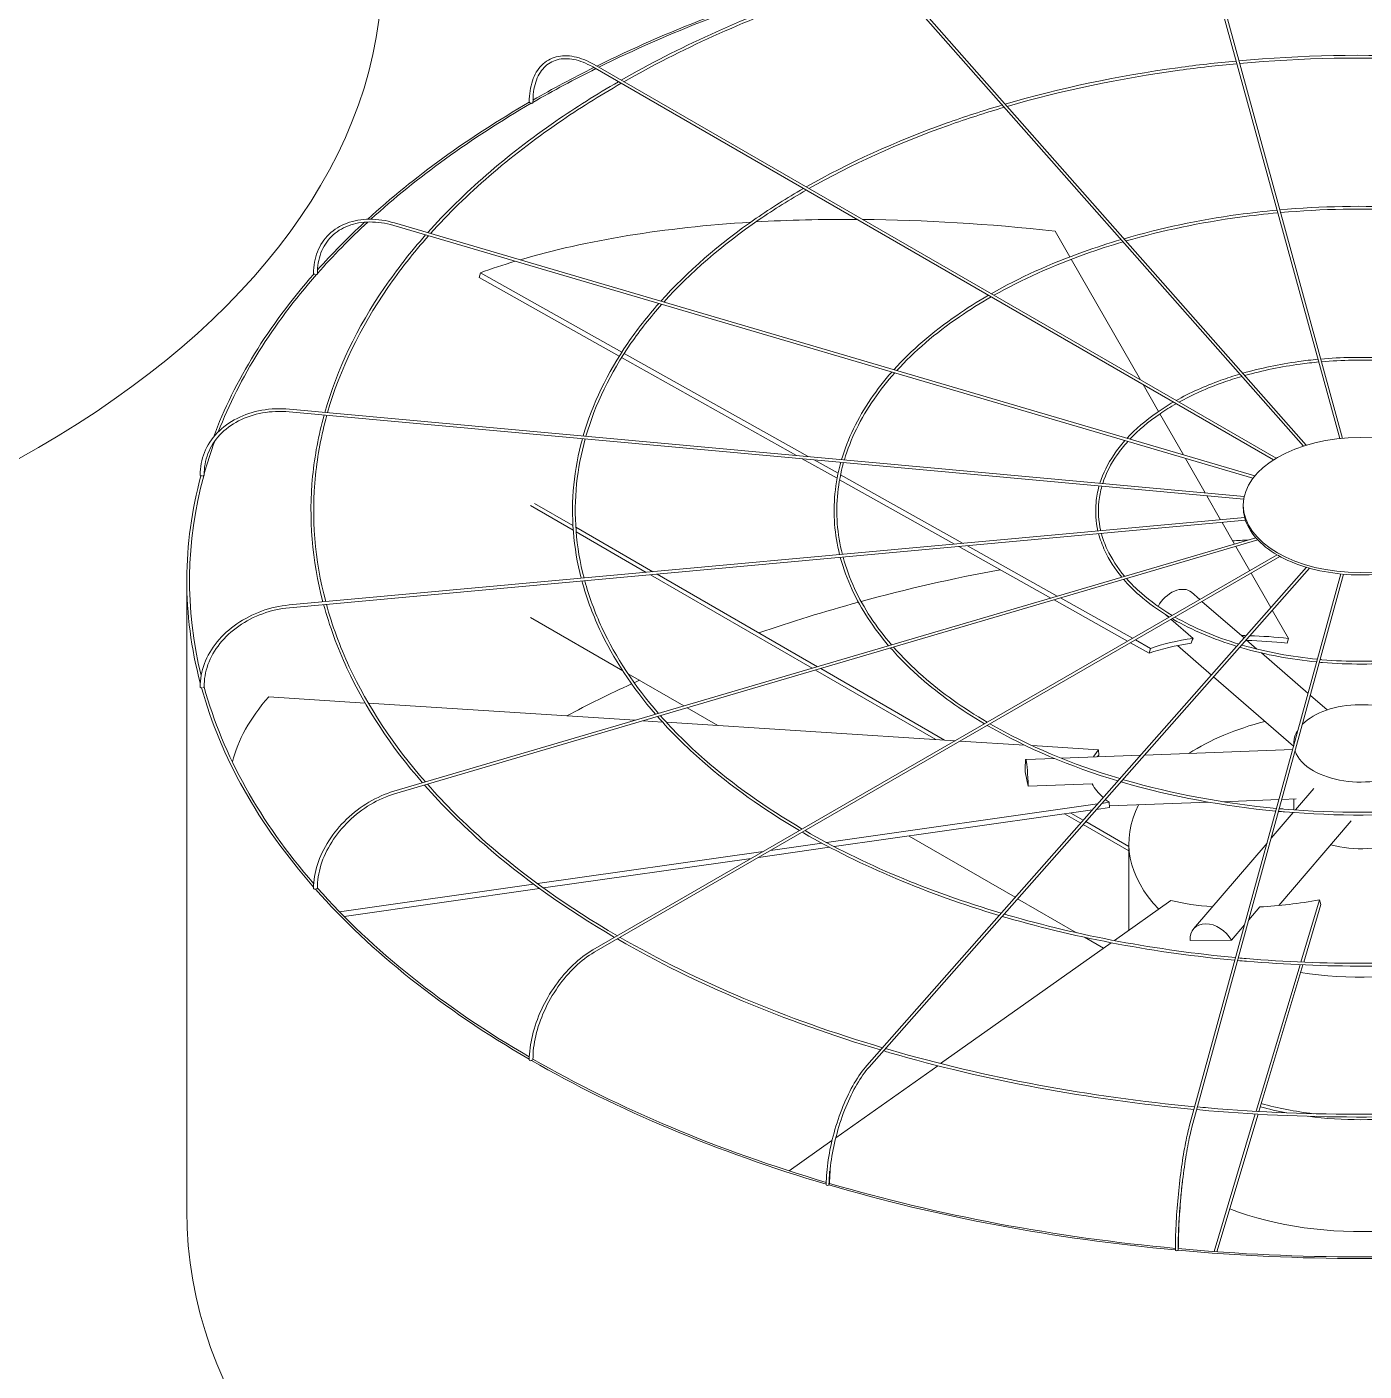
# Model space of a CAD drawing. Header units: millimetres. Extents: x -312439 to 477422, y -331570 to 212570.
# Drawn here: x 351412 to 352607, y 97737 to 98938 of the extents above; entities that cross this region are included whole.
import ezdxf

# ---------------------------------------------------------------- set-up
doc = ezdxf.new("R2010")
doc.units = ezdxf.units.MM

msp = doc.modelspace()

# ---------------------------------------------------------------- linework, layer by layer
at = {"color": 3, "linetype": 'Continuous', "lineweight": 0, "extrusion": (-1.11022e-16, 0.816497, 0.57735)}
for p, q in [((352585.317, 98570.173), (352450.962, 99059.931)), ((352587.792, 98570.41), (352453.324, 99060.579)), ((352162.967, 99005.369), (352552.916, 98563.512)), ((352164.803, 99006.99), (352555.481, 98564.308)), ((351918.066, 98902.262), (352526.117, 98551.203)), ((352528.482, 98552.667), (351919.29, 98904.383)), ((352509.44, 98536.834), (351740.87, 98762.927)), ((352507.805, 98534.761), (351740.179, 98760.577)), ((352344.263, 98732.582), (352331.052, 98755.642)), ((352407.228, 98622.672), (352345.496, 98730.431)), ((351816.43, 98714.026), (351817.665, 98718.313)), ((351941.663, 98643.835), (351816.43, 98714.026)), ((351817.665, 98718.313), (351943.989, 98647.51)), ((352099.934, 98555.126), (351943.802, 98642.636)), ((351946.13, 98646.31), (352110.551, 98554.155)), ((352423.392, 98594.458), (352409.649, 98618.446)), ((352499.606, 98516.119), (351646.753, 98594.107)), ((352500.064, 98518.537), (351646.976, 98596.546)), ((352445.654, 98555.598), (352424.613, 98592.326)), ((352136.289, 98534.75), (352105.178, 98552.187)), ((352115.795, 98551.216), (352137.181, 98539.229)), ((352465.051, 98521.739), (352447.413, 98552.527)), ((352241.254, 98475.919), (352138.548, 98533.484)), ((352139.42, 98537.975), (352248.892, 98476.617)), ((351862.533, 98510.337), (351900.593, 98488.364)), ((351900.321, 98492.52), (351865.997, 98512.337)), ((352478.853, 98497.646), (352466.538, 98519.143)), ((352499.197, 98508.784), (352499.197, 98510.784)), ((352500.41, 98499.617), (351646.753, 98421.556)), ((352501.133, 98497.223), (351646.976, 98419.116)), ((351971.76, 98451.275), (351902.863, 98491.053)), ((351903.165, 98486.879), (351965.779, 98450.728)), ((352491.238, 98476.028), (352480.192, 98495.308)), ((352510.36, 98481.653), (351740.179, 98255.085)), ((352512.198, 98479.64), (351740.87, 98252.735)), ((352327.172, 98427.763), (352245.027, 98473.804)), ((352252.665, 98474.503), (352332.998, 98429.477)), ((352504.887, 98452.202), (352492.49, 98473.843)), ((352529.403, 98466.356), (351918.066, 98113.4)), ((352531.88, 98464.958), (351919.29, 98111.279)), ((352162.967, 98010.293), (352555.623, 98455.217)), ((352164.803, 98008.673), (352558.226, 98454.465)), ((352523.81, 98419.17), (352506.105, 98450.077)), ((351555.354, 97880.36), (351555.354, 98443.249)), ((351969.456, 98448.605), (352114.114, 98365.087)), ((352118.703, 98366.437), (351975.437, 98449.152)), ((352450.962, 97955.732), (352586.36, 98449.291)), ((352453.324, 97955.084), (352588.839, 98449.068)), ((352395.868, 98389.26), (352330.159, 98426.089)), ((352335.985, 98427.803), (352400.245, 98391.787)), ((352452.837, 98432.892), (352460.276, 98426.445)), ((352462.234, 98424.748), (352499.915, 98392.094)), ((352539.535, 98391.723), (352525.096, 98416.926)), ((351944.789, 98362.847), (351862.533, 98410.337)), ((352429.639, 98413.039), (352432.604, 98410.469)), ((352434.563, 98408.772), (352454.292, 98391.675)), ((352402.73, 98390.393), (352416.34, 98382.765)), ((352501.767, 98390.49), (352511.347, 98382.188)), ((352538.299, 98387.436), (352539.535, 98391.723)), ((352415.105, 98378.478), (352398.354, 98387.867)), ((352415.105, 98378.478), (352416.34, 98382.765)), ((352440.252, 98385.29), (352470.657, 98358.942)), ((352515.369, 98378.703), (352557.08, 98342.557)), ((351999.372, 98331.333), (351949.527, 98360.111)), ((352117.043, 98363.396), (352224.391, 98301.418)), ((352232.18, 98300.922), (352121.633, 98364.746)), ((352472.508, 98357.337), (352544.112, 98295.287)), ((351714.699, 98333.928), (351628.537, 98339.424)), ((351955.897, 98318.544), (351717.642, 98333.74)), ((352029.675, 98313.838), (352002.302, 98329.642)), ((352559.132, 98340.779), (352574.068, 98327.835)), ((351980.275, 98316.989), (351963.03, 98318.089)), ((352241.799, 98300.308), (351983.795, 98316.764)), ((352303.834, 98296.351), (352246.211, 98300.027)), ((352369.946, 98292.135), (352310.477, 98295.928)), ((352544.227, 98297.923), (352544.227, 98295.706)), ((352304.95, 98283.571), (352330.427, 98284.516)), ((352336.378, 98284.736), (352407.495, 98287.372)), ((352370.041, 98287.467), (352369.946, 98292.135)), ((352410.873, 98287.497), (352543.322, 98292.406)), ((352306.99, 98259.642), (352304.357, 98272.65)), ((352364.218, 98261.764), (352306.99, 98259.642)), ((352545.76, 98238.412), (352562.105, 98257.484)), ((352372.774, 98244.327), (352379.429, 98245.273)), ((352379.524, 98240.606), (352379.429, 98245.273)), ((352379.494, 98242.089), (352468.389, 98245.383)), ((352480.647, 98245.838), (352531.059, 98247.706)), ((352533.625, 98247.801), (352546.546, 98248.28)), ((352544.227, 98248.194), (352544.227, 98238.524)), ((352126.798, 98209.357), (352369.039, 98243.796)), ((352364.315, 98238.444), (352133.786, 98205.67)), ((352339.562, 98234.925), (352353.902, 98226.645)), ((352356.241, 98229.295), (352345.121, 98235.715)), ((352379.524, 98240.606), (352368.051, 98238.975)), ((352524.124, 98213.168), (352543.779, 98236.101)), ((352356.067, 98225.396), (352396.949, 98201.792)), ((352396.949, 98205.792), (352358.405, 98228.045)), ((352530.836, 98153.054), (352595.677, 98228.711)), ((352295.439, 98160.399), (352200.58, 98215.166)), ((351868.6, 98172.65), (352070.374, 98201.336)), ((352129.633, 98205.08), (352066.117, 98196.05)), ((352076.873, 98202.26), (352122.709, 98208.776)), ((352396.949, 98130.924), (352396.949, 98208.686)), ((352454.746, 98132.217), (352520.389, 98208.809)), ((352059.618, 98195.126), (351873.985, 98168.735)), ((351691.764, 98147.509), (351865.138, 98172.158)), ((351870.491, 98168.238), (351695.795, 98143.402)), ((352350.212, 98128.776), (352297.603, 98159.15)), ((352434.533, 98157.546), (352384.041, 98121.78)), ((352504.096, 98140.158), (352514.048, 98151.771)), ((352550.573, 98102.586), (352567.211, 98158.072)), ((352568.541, 98153.88), (352553.127, 98102.477)), ((352568.541, 98153.88), (352567.211, 98158.072)), ((352488.616, 98122.096), (352500.36, 98135.799)), ((352381.269, 98119.817), (352228.807, 98011.823)), ((352374.291, 98114.874), (352357.227, 98124.726)), ((352451.789, 98121.95), (352488.616, 98122.096)), ((352510.587, 97969.24), (352549.847, 98100.166)), ((352552.401, 98100.055), (352513.131, 97969.095)), ((352226.18, 98009.962), (352135.058, 97945.418)), ((352473.008, 97843.918), (352509.864, 97966.828)), ((352512.408, 97966.682), (352475.54, 97843.735)), ((352131.734, 97943.063), (352093.496, 97915.978))]:
    msp.add_line(p, q, dxfattribs=at)
at = {"color": 3, "linetype": 'Continuous', "lineweight": 0}
for centre, major_axis, ratio, start_param, end_param in [((350681.269, 98990.52), (-1048.768, 0), 0.57735027, 0, 3.14159265), ((352604.122, 98443.249), (-1048.768, 0), 0.57735027, 5.18510484, 5.42093263), ((352604.122, 98443.249), (-1046.319, 0), 0.57735027, 5.18527527, 5.42075236), ((352604.122, 98443.249), (-1046.319, 0), 0.57735027, 5.42407254, 5.49730565), ((352604.122, 98443.249), (-1048.768, 0), 0.57735027, 5.42424502, 5.49496708), ((352604.122, 98443.249), (-1048.768, 0), 0.57735027, 5.49938311, 5.72060344), ((352604.122, 98443.249), (-1046.319, 0), 0.57735027, 5.49937067, 5.71908805), ((351862.531, 98870.906), (1.225, 0), 0.57735027, 3.14159265, 4.45055499), ((351863.397, 98870.406), (1.225, 0.016), 0.56830663, 3.91933875, 5.49013508), ((351863.397, 98870.406), (1.225, 0.016), 0.56830663, 5.49013508, 6.28318531), ((352604.122, 98443.249), (-1046.319, 0), 0.57735027, 5.72402786, 5.81143896), ((352604.122, 98443.249), (-1048.768, 0), 0.57735027, 5.72583618, 5.80677108), ((352605.358, 98276.824), (-971.388, 279.904), 0.41303809, 5.42335715, 5.70815224), ((352605.358, 98276.824), (-971.388, 279.904), 0.41303809, 5.31032739, 5.41762277), ((352605.358, 98276.824), (-971.388, 279.904), 0.41303809, 5.11506512, 5.30461302), ((352605.358, 98276.824), (-971.388, 279.904), 0.41303809, 5.71506764, 5.76687966), ((352604.122, 98443.249), (-1048.768, 0), 0.57735027, 5.81359811, 6.07011802), ((352604.122, 98443.249), (-1046.319, 0), 0.57735027, 5.81336511, 6.06128621), ((351669.776, 98717.732), (1.225, 0), 0.57735027, 3.14159265, 4.76471425), ((351670.867, 98717.411), (1.225, 0.021), 0.57151893, 4.23145457, 5.8022509), ((351670.867, 98717.411), (1.225, 0.021), 0.57151893, 5.8022509, 6.28318531), ((352604.122, 98443.249), (-1046.319, 0), 0.57735027, 6.07532621, 6.12502314), ((352604.122, 98443.249), (-1048.768, 0), 0.57735027, 6.12772105, 6.43448057), ((352604.122, 98443.249), (-1046.319, 0), 0.57735027, 6.1272654, 6.42392093), ((351568.438, 98537.665), (1.225, 0), 0.57735027, 3.14159265, 5.07887352), ((351569.648, 98537.555), (1.225, 0.023), 0.57529521, 4.54449158, 6.11528791), ((351569.648, 98537.555), (1.225, 0.023), 0.57529521, 6.11528791, 6.28318531), ((352603.689, 98508.784), (-104.492, 0), 0.57735027, 0, 0.1535113), ((352603.689, 98508.784), (-104.492, 0), 0.57735027, 0.16064797, 0.46767057), ((352604.122, 97878.36), (1046.319, 0), 0.57735027, 1.66704137, 1.68043487), ((352603.689, 98508.784), (-104.492, 0), 0.57735027, 0.47480723, 0.78182983), ((352603.689, 98508.784), (-104.492, 0), 0.57735027, 0.7889665, 1.0959891), ((352604.122, 97878.36), (1046.319, 0), 0.57735027, 1.88378363, 2.01152702), ((352603.689, 98508.784), (-104.492, 0), 0.57735027, 1.10312576, 1.41014836), ((352603.689, 98508.784), (-104.492, 0), 0.57735027, 1.41728503, 1.72430763), ((352438.359, 98416.185), (-14.478, -16.707), 0.67950023, 3.14159265, 5.02860292), ((352604.122, 97878.36), (1046.319, 0), 0.57735027, 2.01409491, 2.11046953), ((352605.358, 98276.824), (233.097, -67.167), 0.41303809, 2.38836611, 2.62528701), ((352605.358, 98276.824), (233.097, -67.167), 0.41303809, 2.14647482, 2.1667574), ((352604.122, 98272.537), (-233.097, 67.167), 0.41303809, 5.11506512, 5.27837519), ((352605.358, 98276.824), (233.097, -67.167), 0.41303809, 1.97347247, 2.1313259), ((352604.122, 98272.537), (-233.097, 67.167), 0.41303809, 5.53223376, 5.76687966), ((352604.122, 97878.36), (1046.319, 0), 0.57735027, 2.23436866, 2.24000128), ((351568.438, 98348.332), (1.225, 0), 0.57735027, 3.14159265, 5.39303278), ((352604.122, 98443.249), (-1048.768, 0), 0.57735027, 0.1585854, 0.46892864), ((351569.648, 98348.442), (1.225, 0.023), 0.57926583, 4.8585762, 6.28318531), ((352604.122, 98443.249), (-1046.319, 0), 0.57735027, 0.15790655, 0.46457773), ((352604.122, 97878.36), (1046.319, 0), 0.57735027, 2.24276735, 2.31574628), ((352604.027, 98277.204), (-1010.701, -20.593), 0.30331876, 6.01219977, 6.20271663), ((352604.122, 98297.923), (-59.895, 0), 0.57735027, 3.69756416, 5.76575409), ((352604.122, 98208.686), (-207.174, 0), 0.57735027, 5.13902547, 5.54737639), ((352604.122, 98297.923), (-59.895, 0), 0.57735027, 5.91432374, 6.33788761), ((352305.769, 98261.479), (-0.819, 22.092), 0.05230802, 4.627231, 7.32191967), ((352604.027, 98277.204), (-242.531, -4.942), 0.30331876, 6.01219977, 6.09914028), ((352604.122, 98272.537), (-242.531, -4.942), 0.30331876, 6.01219977, 6.0333648), ((352604.122, 98297.923), (-59.895, 0), 0.57735027, 0.20327195, 0.78539816), ((352604.122, 98297.923), (-59.895, 0), 0.57735027, 0.78539816, 2.89978042), ((352604.027, 98277.204), (-242.531, -4.942), 0.30331876, 0.14390811, 0.31767721), ((352604.027, 98277.204), (-242.531, -4.942), 0.30331876, 0.34103276, 0.38082901), ((352604.122, 98208.686), (-207.174, 0), 0.57735027, 5.99169836, 6.79713651), ((352604.122, 98238.301), (-59.895, 0), 0.57735027, 1.1079301, 2.23846982), ((351669.776, 98168.265), (1.225, 0), 0.57735027, 3.14159265, 5.70719205), ((352604.122, 98443.249), (-1048.768, 0), 0.57735027, 0.4725868, 0.78374969), ((351670.867, 98168.586), (1.225, 0.021), 0.58304212, 5.17373692, 6.28318531), ((352604.122, 98443.249), (-1046.319, 0), 0.57735027, 0.47175253, 0.78145685), ((352602.792, 98276.729), (-231.216, -73.381), 0.44048996, 0.62708313, 0.83556185), ((352602.792, 98276.729), (-231.216, -73.381), 0.44048996, 1.04197677, 1.27889767), ((352471.533, 98117.831), (16.786, -14.386), 0.73180825, 1.0914656, 3.78615427), ((352604.122, 98208.686), (-207.174, 0), 0.57735027, 1.30817895, 1.9425337), ((351862.531, 98015.091), (1.225, 0), 0.57735027, 3.14159265, 6.02135132), ((352604.122, 98443.249), (-1048.768, 0), 0.57735027, 0.78656596, 1.09808088), ((351863.397, 98015.591), (1.225, 0.017), 0.58625442, 5.48989346, 6.28318531), ((352604.122, 98443.249), (-1046.319, 0), 0.57735027, 0.78587838, 1.09689941), ((352604.122, 98084.181), (-212.072, 0), 0.57735027, 1.13383327, 1.25213937), ((352604.122, 98084.181), (-207.174, 0), 0.57735027, 1.12739667, 1.36460952), ((352604.122, 98084.181), (-212.072, 0), 0.57735027, 1.3476903, 1.79509044), ((352127.837, 97903.803), (-1.225, 0), 0.57735027, 0, 3.14159265), ((352604.122, 98443.249), (-1048.768, 0), 0.57735027, 1.10054445, 1.41220862), ((352128.393, 97904.433), (-1.225, -0.011), 0.58858829, 2.66526492, 3.14159265), ((352604.122, 98443.249), (-1046.319, 0), 0.57735027, 1.10010535, 1.41183726), ((352604.122, 97984.181), (-212.072, 0), 0.57735027, 0.98594125, 2.34464399), ((352604.122, 97880.36), (-1048.768, 0), 0.57735027, 0, 3.14159265), ((352439.722, 97845.296), (-1.225, 0), 0.57735027, 0, 3.14159265), ((352604.122, 98443.249), (-1048.768, 0), 0.57735027, 1.41453598, 1.72626058), ((352439.913, 97845.994), (-1.225, -0.004), 0.58981528, 2.98275574, 3.14159265), ((352604.122, 98443.249), (-1046.319, 0), 0.57735027, 1.41438895, 1.72636573)]:
    msp.add_ellipse(centre, major_axis=major_axis, ratio=ratio, start_param=start_param, end_param=end_param, dxfattribs=at)
msp.add_ellipse((352603.689, 98510.784), major_axis=(-104.492, 0), ratio=0.57735027, dxfattribs=at)
for points, knots in [([(352177.869, 98988.483), (352155.052, 98981.762), (352132.712, 98974.5), (352050.321, 98945.087), (351994.005, 98919.444), (351943.428, 98890.448)], [4.398772282, 4.398772282, 4.398772282, 4.398772282, 4.480777933, 4.480777933, 4.708868502, 4.708868502, 4.708868502, 4.708868502]), ([(352179.658, 98986.456), (352156.937, 98979.785), (352134.689, 98972.577), (352052.532, 98943.35), (351996.347, 98917.854), (351945.883, 98889.03)], [4.39745622, 4.39745622, 4.39745622, 4.39745622, 4.479217897, 4.479217897, 4.707006068, 4.707006068, 4.707006068, 4.707006068]), ([(351861.307, 98870.906), (351861.307, 98877.807), (351862.251, 98884.187), (351865.985, 98895.301), (351868.778, 98900.036), (351875.972, 98907.316), (351880.366, 98909.859), (351890.236, 98912.465), (351895.702, 98912.533), (351907.16, 98910.258), (351913.155, 98907.906), (351919.185, 98904.444), (351919.238, 98904.414), (351919.29, 98904.383)], [3.14159265, 3.14159265, 3.14159265, 3.14159265, 3.45575192, 3.45575192, 3.76991118, 3.76991118, 4.08269654, 4.08269654, 4.39544819, 4.39544819, 4.70960746, 4.70960746, 4.71238898, 4.71238898, 4.71238898, 4.71238898]), ([(351918.066, 98902.262), (351912.316, 98905.582), (351906.591, 98907.823), (351895.793, 98909.963), (351890.727, 98909.864), (351881.724, 98907.41), (351877.778, 98905.061), (351871.287, 98898.287), (351868.745, 98893.854), (351865.365, 98883.265), (351864.533, 98877.115), (351864.622, 98870.423)], [1.57079633, 1.57079633, 1.57079633, 1.57079633, 1.88806437, 1.88806437, 2.20533241, 2.20533241, 2.52260045, 2.52260045, 2.83986849, 2.83986849, 3.15713653, 3.15713653, 3.15713653, 3.15713653]), ([(352492.768, 98907.539), (352475.308, 98905.929), (352457.954, 98903.938), (352387.402, 98894.237), (352335.543, 98883.281), (352286.582, 98869.001)], [4.085383912, 4.085383912, 4.085383912, 4.085383912, 4.160809561, 4.160809561, 4.394762921, 4.394762921, 4.394762921, 4.394762921]), ([(352712.133, 98907.765), (352696.284, 98909.193), (352680.351, 98910.308), (352608.037, 98913.924), (352551.115, 98912.799), (352495.246, 98907.765)], [3.772165081, 3.772165081, 3.772165081, 3.772165081, 3.840593344, 3.840593344, 4.081816553, 4.081816553, 4.081816553, 4.081816553]), ([(352711.475, 98905.365), (352696.079, 98906.746), (352680.604, 98907.832), (352608.738, 98911.475), (352551.794, 98910.38), (352495.904, 98905.365)], [3.772797592, 3.772797592, 3.772797592, 3.772797592, 3.839399606, 3.839399606, 4.081184042, 4.081184042, 4.081184042, 4.081184042]), ([(352493.426, 98905.14), (352476.232, 98903.56), (352459.14, 98901.612), (352388.97, 98892.032), (352337.227, 98881.157), (352288.373, 98866.971)], [4.084758769, 4.084758769, 4.084758769, 4.084758769, 4.159183124, 4.159183124, 4.392998475, 4.392998475, 4.392998475, 4.392998475]), ([(351940.974, 98889.036), (351921.44, 98877.754), (351902.768, 98865.972), (351840.684, 98823.139), (351802.206, 98789.693), (351770.536, 98754.201)], [4.712563603, 4.712563603, 4.712563603, 4.712563603, 4.800982872, 4.800982872, 5.022068239, 5.022068239, 5.022068239, 5.022068239]), ([(351943.425, 98887.621), (351923.934, 98876.406), (351905.304, 98864.695), (351843.262, 98822.062), (351804.795, 98788.757), (351773.137, 98753.435)], [4.710711416, 4.710711416, 4.710711416, 4.710711416, 4.799012884, 4.799012884, 5.020261931, 5.020261931, 5.020261931, 5.020261931]), ([(352283.987, 98868.24), (352266.834, 98863.186), (352250.039, 98857.724), (352188.477, 98835.734), (352146.468, 98816.625), (352108.701, 98795.027)], [4.398901247, 4.398901247, 4.398901247, 4.398901247, 4.481035777, 4.481035777, 4.70761983, 4.70761983, 4.70761983, 4.70761983]), ([(352285.776, 98866.213), (352268.718, 98861.208), (352252.016, 98855.801), (352190.689, 98833.997), (352148.811, 98815.034), (352111.158, 98793.609)], [4.397147207, 4.397147207, 4.397147207, 4.397147207, 4.478956818, 4.478956818, 4.705132161, 4.705132161, 4.705132161, 4.705132161]), ([(352106.246, 98793.616), (352091.522, 98785.113), (352077.451, 98776.231), (352031.092, 98744.226), (352002.426, 98719.343), (351978.775, 98692.942)], [4.712541759, 4.712541759, 4.712541759, 4.712541759, 4.801308866, 4.801308866, 5.020482203, 5.020482203, 5.020482203, 5.020482203]), ([(352108.697, 98792.201), (352094.017, 98783.765), (352079.987, 98774.954), (352033.672, 98743.15), (352005.017, 98718.407), (351981.38, 98692.176)], [4.710072273, 4.710072273, 4.710072273, 4.710072273, 4.798683598, 4.798683598, 5.018063384, 5.018063384, 5.018063384, 5.018063384]), ([(352529.322, 98774.289), (352517.704, 98773.213), (352506.156, 98771.884), (352459.414, 98765.445), (352425.095, 98758.21), (352392.668, 98748.793)], [4.086037534, 4.086037534, 4.086037534, 4.086037534, 4.161210359, 4.161210359, 4.393038284, 4.393038284, 4.393038284, 4.393038284]), ([(352675.578, 98774.514), (352665.122, 98775.449), (352654.612, 98776.181), (352606.675, 98778.569), (352568.893, 98777.832), (352531.8, 98774.514)], [3.773286698, 3.773286698, 3.773286698, 3.773286698, 3.840886477, 3.840886477, 4.080694936, 4.080694936, 4.080694936, 4.080694936]), ([(352674.92, 98772.114), (352664.917, 98773.003), (352654.864, 98773.704), (352607.376, 98776.12), (352569.572, 98775.412), (352532.459, 98772.114)], [3.774238416, 3.774238416, 3.774238416, 3.774238416, 3.839097695, 3.839097695, 4.079743218, 4.079743218, 4.079743218, 4.079743218]), ([(351668.551, 98717.732), (351668.551, 98724.662), (351669.749, 98731.26), (351674.45, 98743.137), (351677.955, 98748.412), (351686.917, 98757.079), (351692.371, 98760.47), (351704.655, 98765.034), (351711.482, 98766.21), (351725.834, 98766.261), (351733.358, 98765.137), (351740.87, 98762.927)], [4.71238898, 4.71238898, 4.71238898, 4.71238898, 5.02654825, 5.02654825, 5.34070751, 5.34070751, 5.65486678, 5.65486678, 5.96902604, 5.96902604, 6.28318531, 6.28318531, 6.28318531, 6.28318531]), ([(351740.179, 98760.577), (351732.916, 98762.714), (351725.668, 98763.781), (351711.931, 98763.689), (351705.446, 98762.53), (351693.878, 98758.13), (351688.795, 98754.892), (351680.498, 98746.659), (351677.282, 98741.665), (351673.021, 98730.373), (351671.979, 98724.076), (351672.092, 98717.432)], [0, 0, 0, 0, 0.31726804, 0.31726804, 0.63453608, 0.63453608, 0.95180412, 0.95180412, 1.26907216, 1.26907216, 1.5863402, 1.5863402, 1.5863402, 1.5863402]), ([(352529.98, 98771.889), (352518.628, 98770.844), (352507.343, 98769.558), (352460.982, 98763.24), (352426.78, 98756.086), (352394.461, 98746.762)], [4.08510236, 4.08510236, 4.08510236, 4.08510236, 4.158773218, 4.158773218, 4.390386282, 4.390386282, 4.390386282, 4.390386282]), ([(351768.738, 98752.176), (351755.251, 98736.904), (351743.018, 98721.259), (351707.461, 98669.35), (351689.51, 98631.844), (351678.66, 98593.649)], [5.026267439, 5.026267439, 5.026267439, 5.026267439, 5.121193451, 5.121193451, 5.33524268, 5.33524268, 5.33524268, 5.33524268]), ([(351771.334, 98751.413), (351757.948, 98736.322), (351745.799, 98720.87), (351710.113, 98669.134), (351692.047, 98631.612), (351681.143, 98593.422)], [5.024480731, 5.024480731, 5.024480731, 5.024480731, 5.118801023, 5.118801023, 5.334410373, 5.334410373, 5.334410373, 5.334410373]), ([(352390.072, 98748.033), (352378.594, 98744.648), (352367.357, 98740.99), (352326.617, 98726.421), (352298.9, 98713.838), (352273.936, 98699.629)], [4.399235311, 4.399235311, 4.399235311, 4.399235311, 4.481549286, 4.481549286, 4.705249353, 4.705249353, 4.705249353, 4.705249353]), ([(352391.861, 98746.006), (352380.479, 98742.671), (352369.334, 98739.067), (352328.83, 98724.683), (352301.246, 98712.247), (352276.396, 98698.208)], [4.396606667, 4.396606667, 4.396606667, 4.396606667, 4.478434088, 4.478434088, 4.701505316, 4.701505316, 4.701505316, 4.701505316]), ([(351976.975, 98690.918), (351966.779, 98679.379), (351957.536, 98667.556), (351931.007, 98628.779), (351917.631, 98600.919), (351909.474, 98572.542)], [5.026073872, 5.026073872, 5.026073872, 5.026073872, 5.121589201, 5.121589201, 5.333322518, 5.333322518, 5.333322518, 5.333322518]), ([(351979.571, 98690.154), (351969.477, 98678.797), (351960.318, 98667.167), (351933.66, 98628.564), (351920.171, 98600.687), (351911.958, 98572.315)], [5.023689806, 5.023689806, 5.023689806, 5.023689806, 5.118400985, 5.118400985, 5.332193335, 5.332193335, 5.332193335, 5.332193335]), ([(352271.478, 98698.22), (352261.58, 98692.502), (352252.123, 98686.529), (352221.485, 98665.349), (352202.619, 98649.016), (352186.985, 98631.692)], [4.712617693, 4.712617693, 4.712617693, 4.712617693, 4.801958432, 4.801958432, 5.017472679, 5.017472679, 5.017472679, 5.017472679]), ([(352273.929, 98696.804), (352264.075, 98691.154), (352254.659, 98685.252), (352224.067, 98664.273), (352205.215, 98648.08), (352189.595, 98630.924)], [4.708914423, 4.708914423, 4.708914423, 4.708914423, 4.798024648, 4.798024648, 5.013814843, 5.013814843, 5.013814843, 5.013814843]), ([(352639.024, 98641.262), (352633.961, 98641.705), (352628.873, 98642.053), (352605.314, 98643.215), (352586.672, 98642.864), (352568.355, 98641.262)], [3.776630452, 3.776630452, 3.776630452, 3.776630452, 3.841752063, 3.841752063, 4.077351182, 4.077351182, 4.077351182, 4.077351182]), ([(352185.179, 98629.67), (352178.288, 98621.875), (352172.047, 98613.885), (352154.541, 98588.24), (352145.74, 98570.01), (352140.28, 98551.437)], [5.025838542, 5.025838542, 5.025838542, 5.025838542, 5.122377625, 5.122377625, 5.329668134, 5.329668134, 5.329668134, 5.329668134]), ([(352565.877, 98641.038), (352560.101, 98640.496), (352554.361, 98639.831), (352531.426, 98636.655), (352514.648, 98633.139), (352498.757, 98628.583)], [4.08798608, 4.08798608, 4.08798608, 4.08798608, 4.162397179, 4.162397179, 4.387898946, 4.387898946, 4.387898946, 4.387898946]), ([(352566.535, 98638.639), (352561.025, 98638.128), (352555.547, 98637.504), (352532.996, 98634.448), (352516.335, 98631.012), (352500.553, 98626.548)], [4.086130867, 4.086130867, 4.086130867, 4.086130867, 4.157537531, 4.157537531, 4.382563309, 4.382563309, 4.382563309, 4.382563309]), ([(352638.365, 98638.861), (352633.756, 98639.259), (352629.126, 98639.577), (352606.015, 98640.765), (352587.351, 98640.444), (352569.014, 98638.861)], [3.778551419, 3.778551419, 3.778551419, 3.778551419, 3.838185012, 3.838185012, 4.075430215, 4.075430215, 4.075430215, 4.075430215]), ([(352187.777, 98628.906), (352180.987, 98621.293), (352174.829, 98613.496), (352157.198, 98588.025), (352148.283, 98569.778), (352142.767, 98551.209)], [5.022258505, 5.022258505, 5.022258505, 5.022258505, 5.117600339, 5.117600339, 5.327918781, 5.327918781, 5.327918781, 5.327918781]), ([(352496.157, 98627.826), (352490.355, 98626.111), (352484.676, 98624.257), (352464.756, 98617.109), (352451.334, 98611.05), (352439.176, 98604.227)], [4.400230759, 4.400230759, 4.400230759, 4.400230759, 4.483072665, 4.483072665, 4.698193224, 4.698193224, 4.698193224, 4.698193224]), ([(352497.947, 98625.799), (352492.24, 98624.134), (352486.653, 98622.334), (352466.973, 98615.37), (352453.687, 98609.455), (352441.648, 98602.8)], [4.394987895, 4.394987895, 4.394987895, 4.394987895, 4.476861237, 4.476861237, 4.690631098, 4.690631098, 4.690631098, 4.690631098]), ([(351567.213, 98537.665), (351567.213, 98544.61), (351568.545, 98551.44), (351573.74, 98564.183), (351577.602, 98570.093), (351587.459, 98580.407), (351593.452, 98584.81), (351606.97, 98591.693), (351614.493, 98594.172), (351630.338, 98596.979), (351638.658, 98597.307), (351646.976, 98596.546)], [4.71238898, 4.71238898, 4.71238898, 4.71238898, 5.02654825, 5.02654825, 5.34070751, 5.34070751, 5.65486678, 5.65486678, 5.96902604, 5.96902604, 6.28318531, 6.28318531, 6.28318531, 6.28318531]), ([(351646.753, 98594.107), (351638.691, 98594.844), (351630.635, 98594.514), (351615.342, 98591.762), (351608.109, 98589.339), (351595.185, 98582.657), (351589.498, 98578.399), (351580.224, 98568.485), (351576.637, 98562.831), (351571.899, 98550.68), (351570.748, 98544.184), (351570.872, 98537.578)], [0, 0, 0, 0, 0.31726804, 0.31726804, 0.63453608, 0.63453608, 0.95180412, 0.95180412, 1.26907216, 1.26907216, 1.5863402, 1.5863402, 1.5863402, 1.5863402]), ([(352436.71, 98602.823), (352431.637, 98599.892), (352426.794, 98596.826), (352411.876, 98586.473), (352402.814, 98578.688), (352395.207, 98570.438)], [4.712843699, 4.712843699, 4.712843699, 4.712843699, 4.803888031, 4.803888031, 5.008535494, 5.008535494, 5.008535494, 5.008535494]), ([(352439.163, 98601.406), (352434.134, 98598.543), (352429.331, 98595.549), (352414.466, 98585.396), (352405.424, 98577.75), (352397.833, 98569.666)], [4.705442937, 4.705442937, 4.705442937, 4.705442937, 4.796044704, 4.796044704, 5.001045495, 5.001045495, 5.001045495, 5.001045495]), ([(351677.989, 98591.251), (351672.991, 98573.149), (351669.583, 98554.898), (351664.1, 98499.118), (351667.176, 98461.418), (351676.943, 98424.316)], [5.339721085, 5.339721085, 5.339721085, 5.339721085, 5.441089183, 5.441089183, 5.648615479, 5.648615479, 5.648615479, 5.648615479]), ([(351680.468, 98591.024), (351675.55, 98573.303), (351672.169, 98555.442), (351666.489, 98499.824), (351669.536, 98461.889), (351679.416, 98424.543)], [5.338921526, 5.338921526, 5.338921526, 5.338921526, 5.438899176, 5.438899176, 5.64936187, 5.64936187, 5.64936187, 5.64936187]), ([(351908.798, 98570.145), (351905.003, 98556.439), (351902.421, 98542.618), (351898.35, 98500.942), (351900.589, 98472.963), (351907.733, 98445.421)], [5.339283406, 5.339283406, 5.339283406, 5.339283406, 5.441448905, 5.441448905, 5.646435094, 5.646435094, 5.646435094, 5.646435094]), ([(351911.277, 98569.918), (351907.562, 98556.592), (351905.007, 98543.162), (351900.741, 98501.648), (351902.95, 98473.435), (351910.205, 98445.647)], [5.33821232, 5.33821232, 5.33821232, 5.33821232, 5.438530423, 5.438530423, 5.647409525, 5.647409525, 5.647409525, 5.647409525]), ([(352393.384, 98568.421), (352389.797, 98564.371), (352386.557, 98560.215), (352378.073, 98547.7), (352373.851, 98539.099), (352371.104, 98530.33)], [5.025139852, 5.025139852, 5.025139852, 5.025139852, 5.124718569, 5.124718569, 5.318852702, 5.318852702, 5.318852702, 5.318852702]), ([(352395.985, 98567.656), (352392.498, 98563.788), (352389.34, 98559.825), (352380.741, 98547.487), (352376.407, 98538.868), (352373.601, 98530.101)], [5.01795641, 5.01795641, 5.01795641, 5.01795641, 5.115193837, 5.115193837, 5.315025269, 5.315025269, 5.315025269, 5.315025269]), ([(352139.594, 98549.04), (352137.009, 98539.745), (352135.258, 98530.369), (352132.599, 98502.797), (352134.006, 98484.525), (352138.542, 98466.527)], [5.33857876, 5.33857876, 5.33857876, 5.33857876, 5.442163387, 5.442163387, 5.64226325, 5.64226325, 5.64226325, 5.64226325]), ([(352142.074, 98548.813), (352139.569, 98539.898), (352137.844, 98530.913), (352134.992, 98503.503), (352136.369, 98484.996), (352141.011, 98466.752)], [5.336959594, 5.336959594, 5.336959594, 5.336959594, 5.437790201, 5.437790201, 5.643665153, 5.643665153, 5.643665153, 5.643665153]), ([(352370.391, 98527.935), (352369.015, 98523.051), (352368.094, 98518.12), (352366.844, 98504.654), (352367.428, 98496.087), (352369.374, 98487.635)], [5.336493801, 5.336493801, 5.336493801, 5.336493801, 5.444267704, 5.444267704, 5.629920419, 5.629920419, 5.629920419, 5.629920419]), ([(352372.874, 98527.708), (352371.578, 98523.204), (352370.682, 98518.664), (352369.246, 98505.358), (352369.797, 98496.556), (352371.837, 98487.86)], [5.333180829, 5.333180829, 5.333180829, 5.333180829, 5.43554784, 5.43554784, 5.632366847, 5.632366847, 5.632366847, 5.632366847]), ([(352372.439, 98485.455), (352373.712, 98480.683), (352375.433, 98475.947), (352381.426, 98462.993), (352386.644, 98454.91), (352393.162, 98447.176)], [5.650528691, 5.650528691, 5.650528691, 5.650528691, 5.758797505, 5.758797505, 5.950674573, 5.950674573, 5.950674573, 5.950674573]), ([(352369.965, 98485.229), (352371.313, 98480.074), (352373.167, 98474.966), (352379.293, 98461.845), (352384.353, 98453.962), (352390.6, 98446.422)], [5.647555853, 5.647555853, 5.647555853, 5.647555853, 5.761093974, 5.761093974, 5.943993783, 5.943993783, 5.943993783, 5.943993783]), ([(352139.166, 98464.124), (352141.797, 98454.298), (352145.359, 98444.559), (352157.831, 98417.791), (352168.748, 98401.085), (352182.363, 98385.164)], [5.651173142, 5.651173142, 5.651173142, 5.651173142, 5.760561648, 5.760561648, 5.95641101, 5.95641101, 5.95641101, 5.95641101]), ([(352141.642, 98464.35), (352144.196, 98454.907), (352147.625, 98445.54), (352159.96, 98418.942), (352171.041, 98402.036), (352184.941, 98385.923)], [5.65270674, 5.65270674, 5.65270674, 5.65270674, 5.759411073, 5.759411073, 5.959865306, 5.959865306, 5.959865306, 5.959865306]), ([(351908.369, 98443.019), (351912.282, 98428.524), (351917.551, 98414.154), (351936.366, 98373.74), (351953.149, 98348.211), (351974.148, 98323.913)], [5.652395762, 5.652395762, 5.652395762, 5.652395762, 5.760377777, 5.760377777, 5.960593901, 5.960593901, 5.960593901, 5.960593901]), ([(351910.845, 98443.245), (351914.681, 98429.132), (351919.816, 98415.134), (351938.495, 98374.892), (351955.443, 98349.163), (351976.731, 98324.673)], [5.653428737, 5.653428737, 5.653428737, 5.653428737, 5.759610075, 5.759610075, 5.96292207, 5.96292207, 5.96292207, 5.96292207]), ([(352392.33, 98444.378), (352396.536, 98439.512), (352401.24, 98434.795), (352414.31, 98423.323), (352423.299, 98416.812), (352433.226, 98410.828)], [5.960592691, 5.960592691, 5.960592691, 5.960592691, 6.079635734, 6.079635734, 6.26166654, 6.26166654, 6.26166654, 6.26166654]), ([(352394.917, 98445.139), (352398.879, 98440.634), (352403.285, 98436.253), (352416.175, 98424.955), (352425.412, 98418.316), (352435.654, 98412.23)], [5.967591178, 5.967591178, 5.967591178, 5.967591178, 6.080287214, 6.080287214, 6.268831801, 6.268831801, 6.268831801, 6.268831801]), ([(351567.213, 98348.332), (351567.213, 98355.276), (351568.544, 98362.332), (351573.719, 98375.971), (351577.562, 98382.553), (351587.37, 98394.611), (351593.335, 98400.085), (351606.804, 98409.406), (351614.306, 98413.252), (351630.123, 98418.946), (351638.435, 98420.795), (351646.753, 98421.556)], [4.71238898, 4.71238898, 4.71238898, 4.71238898, 5.02654825, 5.02654825, 5.34070751, 5.34070751, 5.65486678, 5.65486678, 5.96902604, 5.96902604, 6.28318531, 6.28318531, 6.28318531, 6.28318531]), ([(351646.976, 98419.116), (351638.914, 98418.379), (351630.851, 98416.576), (351615.529, 98411.015), (351608.273, 98407.26), (351595.3, 98398.179), (351589.585, 98392.856), (351580.262, 98381.185), (351576.656, 98374.84), (351571.899, 98361.77), (351570.748, 98355.047), (351570.872, 98348.465)], [0, 0, 0, 0, 0.31726804, 0.31726804, 0.63453608, 0.63453608, 0.95180412, 0.95180412, 1.26907216, 1.26907216, 1.5863402, 1.5863402, 1.5863402, 1.5863402]), ([(351677.584, 98421.915), (351682.777, 98402.765), (351689.749, 98383.78), (351714.907, 98329.722), (351737.569, 98295.357), (351765.97, 98262.672)], [5.653093793, 5.653093793, 5.653093793, 5.653093793, 5.7602846, 5.7602846, 5.96276906, 5.96276906, 5.96276906, 5.96276906]), ([(351680.061, 98422.142), (351685.176, 98403.374), (351692.015, 98384.76), (351717.035, 98330.874), (351739.863, 98296.31), (351768.555, 98263.433)], [5.653873117, 5.653873117, 5.653873117, 5.653873117, 5.75970856, 5.75970856, 5.964525032, 5.964525032, 5.964525032, 5.964525032]), ([(352454.292, 98391.675), (352454.202, 98391.482), (352454.113, 98391.289), (352453.459, 98389.818), (352452.999, 98388.548), (352452.649, 98387.332)], [52.47056241, 52.47056241, 52.47056241, 52.47056241, 52.72742849, 52.72742849, 54.42831534, 54.42831534, 54.42831534, 54.42831534]), ([(352184.122, 98383.129), (352192.255, 98373.816), (352201.313, 98364.777), (352227.84, 98341.505), (352246.871, 98327.872), (352267.975, 98315.421)], [5.964776177, 5.964776177, 5.964776177, 5.964776177, 6.079826485, 6.079826485, 6.272361792, 6.272361792, 6.272361792, 6.272361792]), ([(352186.712, 98383.891), (352194.599, 98374.938), (352203.358, 98366.236), (352229.705, 98343.138), (352248.986, 98329.378), (352270.414, 98316.829)], [5.968309678, 5.968309678, 5.968309678, 5.968309678, 6.080154143, 6.080154143, 6.276006003, 6.276006003, 6.276006003, 6.276006003]), ([(352495.902, 98383.845), (352496.597, 98383.639), (352497.295, 98383.434), (352519.017, 98377.15), (352541.612, 98372.899), (352564.79, 98370.661)], [0.310941688, 0.310941688, 0.310941688, 0.310941688, 0.320879059, 0.320879059, 0.619731391, 0.619731391, 0.619731391, 0.619731391]), ([(352497.69, 98385.871), (352497.895, 98385.812), (352498.1, 98385.752), (352519.403, 98379.561), (352542.128, 98375.285), (352565.447, 98373.059)], [0.316175386, 0.316175386, 0.316175386, 0.316175386, 0.319111449, 0.319111449, 0.621557717, 0.621557717, 0.621557717, 0.621557717]), ([(352567.266, 98370.43), (352568.143, 98370.351), (352569.02, 98370.275), (352593.149, 98368.258), (352616.901, 98368.336), (352640.113, 98370.43)], [0.630366287, 0.630366287, 0.630366287, 0.630366287, 0.641648359, 0.641648359, 0.94043004, 0.94043004, 0.94043004, 0.94043004]), ([(352567.925, 98372.83), (352568.394, 98372.788), (352568.864, 98372.747), (352592.541, 98370.722), (352616.268, 98370.764), (352639.454, 98372.83)], [0.632258371, 0.632258371, 0.632258371, 0.632258371, 0.638337859, 0.638337859, 0.938537956, 0.938537956, 0.938537956, 0.938537956]), ([(351975.917, 98321.88), (351987.975, 98308.12), (352001.385, 98294.761), (352041.369, 98259.688), (352070.446, 98238.935), (352102.737, 98220.02)], [5.966185363, 5.966185363, 5.966185363, 5.966185363, 6.079886296, 6.079886296, 6.275955277, 6.275955277, 6.275955277, 6.275955277]), ([(351978.508, 98322.642), (351990.32, 98309.242), (352003.431, 98296.219), (352043.233, 98261.322), (352072.563, 98240.442), (352105.179, 98221.43)], [5.968548703, 5.968548703, 5.968548703, 5.968548703, 6.080105077, 6.080105077, 6.278398486, 6.278398486, 6.278398486, 6.278398486]), ([(351767.744, 98260.641), (351783.718, 98242.447), (351801.471, 98224.78), (351854.907, 98177.908), (351894.046, 98150.028), (351937.541, 98124.645)], [5.966968174, 5.966968174, 5.966968174, 5.966968174, 6.07991547, 6.07991547, 6.277817313, 6.277817313, 6.277817313, 6.277817313]), ([(351770.336, 98261.403), (351786.064, 98243.569), (351803.516, 98226.238), (351856.771, 98179.542), (351896.163, 98151.535), (351939.985, 98126.056)], [5.968743918, 5.968743918, 5.968743918, 5.968743918, 6.080079672, 6.080079672, 6.279655045, 6.279655045, 6.279655045, 6.279655045]), ([(352389.816, 98263.638), (352390.917, 98263.313), (352392.021, 98262.99), (352435.611, 98250.365), (352481.337, 98241.817), (352528.234, 98237.409)], [0.312542317, 0.312542317, 0.312542317, 0.312542317, 0.320442121, 0.320442121, 0.624004657, 0.624004657, 0.624004657, 0.624004657]), ([(352391.605, 98265.665), (352392.215, 98265.486), (352392.826, 98265.307), (352435.997, 98252.776), (352481.854, 98244.203), (352528.892, 98239.807)], [0.315168655, 0.315168655, 0.315168655, 0.315168655, 0.319555491, 0.319555491, 0.624932564, 0.624932564, 0.624932564, 0.624932564]), ([(351668.551, 98168.265), (351668.551, 98175.194), (351669.748, 98182.452), (351674.397, 98196.932), (351677.849, 98204.152), (351686.666, 98217.867), (351692.03, 98224.36), (351704.153, 98235.997), (351710.909, 98241.14), (351725.167, 98249.579), (351732.667, 98252.875), (351740.179, 98255.085)], [4.71238898, 4.71238898, 4.71238898, 4.71238898, 5.02654825, 5.02654825, 5.34070751, 5.34070751, 5.65486678, 5.65486678, 5.96902604, 5.96902604, 6.28318531, 6.28318531, 6.28318531, 6.28318531]), ([(351740.87, 98252.735), (351733.608, 98250.599), (351726.334, 98247.394), (351712.501, 98239.162), (351705.944, 98234.137), (351694.213, 98222.773), (351689.04, 98216.436), (351680.598, 98203.093), (351677.331, 98196.09), (351673.021, 98182.133), (351671.979, 98175.181), (351672.092, 98168.607)], [6.28318531, 6.28318531, 6.28318531, 6.28318531, 6.60045335, 6.60045335, 6.91772139, 6.91772139, 7.23498943, 7.23498943, 7.55225747, 7.55225747, 7.86952551, 7.86952551, 7.86952551, 7.86952551]), ([(352530.712, 98237.18), (352532.487, 98237.018), (352534.264, 98236.863), (352582.605, 98232.8), (352630.185, 98232.957), (352676.667, 98237.18)], [0.629347255, 0.629347255, 0.629347255, 0.629347255, 0.640828535, 0.640828535, 0.941449071, 0.941449071, 0.941449071, 0.941449071]), ([(352531.37, 98239.579), (352532.738, 98239.456), (352534.108, 98239.336), (352581.997, 98235.264), (352629.553, 98235.386), (352676.009, 98239.579)], [0.630291706, 0.630291706, 0.630291706, 0.630291706, 0.639167998, 0.639167998, 0.940504621, 0.940504621, 0.940504621, 0.940504621]), ([(352283.731, 98143.431), (352285.237, 98142.986), (352286.747, 98142.545), (352352.204, 98123.58), (352421.063, 98110.735), (352491.68, 98104.157)], [0.313079474, 0.313079474, 0.313079474, 0.313079474, 0.320295327, 0.320295327, 0.625438072, 0.625438072, 0.625438072, 0.625438072]), ([(352285.52, 98145.458), (352286.535, 98145.16), (352287.552, 98144.863), (352352.59, 98125.992), (352421.579, 98113.121), (352492.338, 98106.556)], [0.314832487, 0.314832487, 0.314832487, 0.314832487, 0.319703609, 0.319703609, 0.626059979, 0.626059979, 0.626059979, 0.626059979]), ([(351861.307, 98015.091), (351861.307, 98021.991), (351862.252, 98029.41), (351865.926, 98044.589), (351868.655, 98052.346), (351875.63, 98067.459), (351879.875, 98074.812), (351889.476, 98088.409), (351894.829, 98094.651), (351906.137, 98105.422), (351912.09, 98109.95), (351918.066, 98113.4)], [0, 0, 0, 0, 0.31415927, 0.31415927, 0.62831853, 0.62831853, 0.9424778, 0.9424778, 1.25663706, 1.25663706, 1.57079633, 1.57079633, 1.57079633, 1.57079633]), ([(351919.29, 98111.279), (351913.541, 98107.96), (351907.769, 98103.564), (351896.784, 98093.057), (351891.572, 98086.947), (351882.241, 98073.629), (351878.124, 98066.424), (351871.402, 98051.647), (351868.799, 98044.079), (351865.363, 98029.35), (351864.533, 98022.192), (351864.622, 98015.607)], [4.71238898, 4.71238898, 4.71238898, 4.71238898, 5.02965702, 5.02965702, 5.34692506, 5.34692506, 5.6641931, 5.6641931, 5.98146114, 5.98146114, 6.29872918, 6.29872918, 6.29872918, 6.29872918]), ([(352494.157, 98103.929), (352496.831, 98103.686), (352499.507, 98103.451), (352572.061, 98097.341), (352643.469, 98097.579), (352713.222, 98103.929)], [0.629005431, 0.629005431, 0.629005431, 0.629005431, 0.64055333, 0.64055333, 0.941790896, 0.941790896, 0.941790896, 0.941790896]), ([(352494.815, 98106.329), (352497.083, 98106.124), (352499.351, 98105.924), (352571.453, 98099.805), (352642.837, 98100.007), (352712.563, 98106.329)], [0.629634706, 0.629634706, 0.629634706, 0.629634706, 0.639445125, 0.639445125, 0.941161621, 0.941161621, 0.941161621, 0.941161621]), ([(352177.677, 98023.26), (352179.579, 98022.7), (352181.484, 98022.143), (352268.802, 97996.84), (352360.797, 97979.698), (352455.137, 97970.952)], [0.313387228, 0.313387228, 0.313387228, 0.313387228, 0.320221713, 0.320221713, 0.626169744, 0.626169744, 0.626169744, 0.626169744]), ([(352179.466, 98025.287), (352180.876, 98024.873), (352182.288, 98024.461), (352269.187, 97999.251), (352361.313, 97982.084), (352455.795, 97973.351)], [0.314702857, 0.314702857, 0.314702857, 0.314702857, 0.319777688, 0.319777688, 0.626637437, 0.626637437, 0.626637437, 0.626637437]), ([(352126.612, 97903.803), (352126.612, 97910.664), (352127.215, 97918.187), (352129.564, 97933.85), (352131.309, 97941.986), (352135.773, 97958.092), (352138.49, 97966.058), (352144.636, 97981.054), (352148.064, 97988.082), (352155.31, 98000.526), (352159.125, 98005.94), (352162.967, 98010.293)], [4.71238898, 4.71238898, 4.71238898, 4.71238898, 5.02654825, 5.02654825, 5.34070751, 5.34070751, 5.65486678, 5.65486678, 5.96902604, 5.96902604, 6.28318531, 6.28318531, 6.28318531, 6.28318531]), ([(352164.803, 98008.673), (352161.147, 98004.53), (352157.466, 97999.313), (352150.423, 97987.21), (352147.064, 97980.313), (352141.045, 97965.571), (352138.386, 97957.728), (352134.039, 97941.89), (352132.351, 97933.897), (352130.115, 97918.571), (352129.569, 97911.241), (352129.616, 97904.559), (352129.617, 97904.502), (352129.617, 97904.444)], [0, 0, 0, 0, 0.31464476, 0.31464476, 0.63176735, 0.63176735, 0.94903539, 0.94903539, 1.26630343, 1.26630343, 1.58357147, 1.58357147, 1.5863402, 1.5863402, 1.5863402, 1.5863402]), ([(352457.615, 97970.724), (352461.183, 97970.399), (352464.755, 97970.085), (352561.512, 97961.929), (352656.745, 97962.247), (352749.764, 97970.724)], [0.628847379, 0.628847379, 0.628847379, 0.628847379, 0.640415364, 0.640415364, 0.941948948, 0.941948948, 0.941948948, 0.941948948]), ([(352458.273, 97973.123), (352461.435, 97972.836), (352464.599, 97972.558), (352560.904, 97964.393), (352656.113, 97964.675), (352749.106, 97973.123)], [0.62931922, 0.62931922, 0.62931922, 0.62931922, 0.639583767, 0.639583767, 0.941477106, 0.941477106, 0.941477106, 0.941477106]), ([(352438.497, 97845.296), (352438.497, 97852.11), (352438.704, 97859.668), (352439.509, 97875.549), (352440.108, 97883.868), (352441.641, 97900.46), (352442.573, 97908.73), (352444.683, 97924.419), (352445.859, 97931.836), (352448.343, 97945.1), (352449.649, 97950.945), (352450.962, 97955.732)], [4.71238898, 4.71238898, 4.71238898, 4.71238898, 5.02654825, 5.02654825, 5.34070751, 5.34070751, 5.65486678, 5.65486678, 5.96902604, 5.96902604, 6.28318531, 6.28318531, 6.28318531, 6.28318531]), ([(352453.324, 97955.084), (352452.051, 97950.444), (352450.772, 97944.722), (352448.329, 97931.66), (352447.167, 97924.312), (352445.085, 97908.759), (352444.166, 97900.557), (352442.664, 97884.121), (352442.081, 97875.889), (352441.309, 97860.221), (352441.12, 97852.786), (352441.138, 97846.082), (352441.138, 97846.04), (352441.138, 97845.998)], [0, 0, 0, 0, 0.31526689, 0.31526689, 0.63253493, 0.63253493, 0.94980297, 0.94980297, 1.26707101, 1.26707101, 1.58433905, 1.58433905, 1.5863402, 1.5863402, 1.5863402, 1.5863402]), ([(352440.946, 97845.296), (352440.946, 97852.061), (352441.152, 97859.58), (352441.954, 97875.389), (352442.55, 97883.675), (352443.812, 97897.334), (352444.381, 97902.72), (352445.008, 97907.981)], [4.71238898, 4.71238898, 4.71238898, 4.71238898, 5.026548246, 5.026548246, 5.340707511, 5.340707511, 5.545847126, 5.545847126, 5.545847126, 5.545847126])]:
    msp.add_open_spline(points, degree=3, knots=knots, dxfattribs=at)
for points in [[(352435.641, 98409.394), (352436.021, 98409.172), (352436.403, 98408.95), (352436.786, 98408.729)], [(352436.786, 98408.729), (352453.429, 98399.12), (352472.553, 98390.968), (352493.321, 98384.622)], [(352438.086, 98410.806), (352454.813, 98401.158), (352474.112, 98392.975), (352495.102, 98386.641)], [(352270.407, 98313.996), (352270.789, 98313.775), (352271.171, 98313.553), (352271.554, 98313.332)], [(352271.554, 98313.332), (352305.501, 98293.733), (352344.661, 98277.173), (352387.229, 98264.408)], [(352272.854, 98315.409), (352306.884, 98295.772), (352346.222, 98279.182), (352389.014, 98266.431)], [(352105.174, 98218.599), (352105.557, 98218.378), (352105.939, 98218.156), (352106.322, 98217.935)], [(352106.322, 98217.935), (352157.572, 98188.346), (352216.772, 98163.379), (352281.141, 98144.199)], [(352107.623, 98220.013), (352158.955, 98190.385), (352218.332, 98165.389), (352282.928, 98146.223)], [(351939.982, 98123.225), (351940.351, 98123.012), (351940.72, 98122.798), (351941.09, 98122.585)], [(351941.09, 98122.585), (352009.652, 98083), (352088.903, 98049.624), (352175.087, 98024.027)], [(351942.431, 98124.639), (352011.065, 98085.027), (352090.48, 98051.628), (352176.874, 98026.052)], [(352129.061, 97903.803), (352129.061, 97907.564), (352129.246, 97911.541), (352129.613, 97915.669)]]:
    msp.add_open_spline(points, degree=3, dxfattribs=at)

doc.saveas('drawing.dxf')
